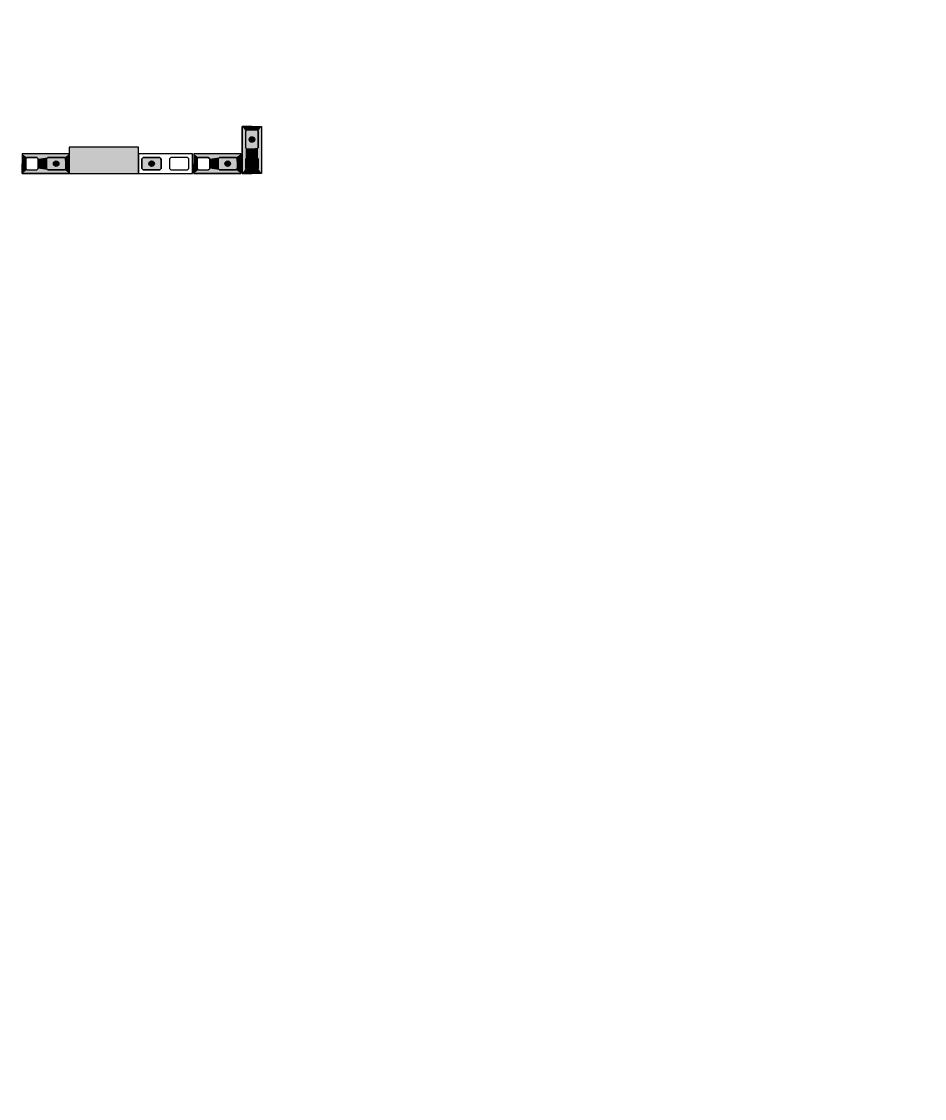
# Model space of a CAD drawing. Extents: x -1.9 to 86, y -1.5 to 61.
# Drawn here: x 29 to 42.05, y 29.08 to 44.65 of the extents above; entities that cross this region are included whole.
import ezdxf

# ---------------------------------------------------------------- set-up
doc = ezdxf.new("R2010")
doc.units = 0
doc.header["$MEASUREMENT"] = 0
for name, color, linetype in [('PENA_01', 1, 'CONTINUOUS'), ('PENA_02', 2, 'CONTINUOUS'), ('PENA_03', 3, 'CONTINUOUS'), ('PENA_11', 252, 'CONTINUOUS'), ('PENA_21', 100, 'CONTINUOUS')]:
    doc.layers.add(name, color=color, linetype=linetype)

msp = doc.modelspace()

# ---------------------------------------------------------------- linework, layer by layer
at = {"layer": 'PENA_01', "linetype": 'Continuous'}
for points in [[(32.237, 42.825), (32.237, 43.065), (32.257, 43.085), (32.397, 43.085), (32.417, 43.065), (32.417, 42.825), (32.397, 42.805), (32.257, 42.805), (32.237, 42.825)], [(29.077, 42.505), (29.217, 42.505), (29.237, 42.525), (29.237, 42.665), (29.217, 42.685), (29.077, 42.685), (29.057, 42.665), (29.057, 42.525), (29.077, 42.505)], [(29.377, 42.505), (29.617, 42.505), (29.637, 42.525), (29.637, 42.665), (29.617, 42.685), (29.377, 42.685), (29.357, 42.665), (29.357, 42.525), (29.377, 42.505)], [(31.017, 42.665), (30.997, 42.685), (30.757, 42.685), (30.737, 42.665), (30.737, 42.525), (30.757, 42.505), (30.997, 42.505), (31.017, 42.525), (31.017, 42.665)], [(31.417, 42.665), (31.397, 42.685), (31.157, 42.685), (31.137, 42.665), (31.137, 42.525), (31.157, 42.505), (31.397, 42.505), (31.417, 42.525), (31.417, 42.665)], [(31.557, 42.505), (31.697, 42.505), (31.717, 42.525), (31.717, 42.665), (31.697, 42.685), (31.557, 42.685), (31.537, 42.665), (31.537, 42.525), (31.557, 42.505)], [(31.857, 42.505), (32.097, 42.505), (32.117, 42.525), (32.117, 42.665), (32.097, 42.685), (31.857, 42.685), (31.837, 42.665), (31.837, 42.525), (31.857, 42.505)], [(32.237, 42.525), (32.237, 42.665), (32.257, 42.685), (32.397, 42.685), (32.417, 42.665), (32.417, 42.525), (32.397, 42.505), (32.257, 42.505), (32.237, 42.525)]]:
    msp.add_lwpolyline(points, dxfattribs=at)
at = {"layer": 'PENA_02', "linetype": 'Continuous'}
for points in [[(32.187, 42.455), (32.187, 43.135), (32.467, 43.135), (32.467, 42.455), (32.187, 42.455)], [(29.687, 42.835), (29.687, 42.455), (30.687, 42.455), (30.687, 42.835), (29.687, 42.835)], [(29.007, 42.455), (29.687, 42.455), (29.687, 42.735), (29.007, 42.735), (29.007, 42.455)], [(31.467, 42.735), (30.687, 42.735), (30.687, 42.455), (31.467, 42.455), (31.467, 42.735)], [(31.487, 42.455), (32.167, 42.455), (32.167, 42.735), (31.487, 42.735), (31.487, 42.455)]]:
    msp.add_lwpolyline(points, dxfattribs=at)
at = {"layer": 'PENA_03', "linetype": 'Continuous'}
for points in [[(32.257, 42.805), (32.237, 42.825), (32.237, 43.065), (32.257, 43.085), (32.397, 43.085), (32.417, 43.065), (32.417, 42.825), (32.397, 42.805), (32.257, 42.805)], [(29.637, 42.525), (29.617, 42.505), (29.377, 42.505), (29.357, 42.525), (29.357, 42.665), (29.377, 42.685), (29.617, 42.685), (29.637, 42.665), (29.637, 42.525)], [(31.017, 42.525), (30.997, 42.505), (30.757, 42.505), (30.737, 42.525), (30.737, 42.665), (30.757, 42.685), (30.997, 42.685), (31.017, 42.665), (31.017, 42.525)], [(32.117, 42.525), (32.097, 42.505), (31.857, 42.505), (31.837, 42.525), (31.837, 42.665), (31.857, 42.685), (32.097, 42.685), (32.117, 42.665), (32.117, 42.525)], [(32.417, 42.525), (32.397, 42.505), (32.257, 42.505), (32.237, 42.525), (32.237, 42.665), (32.257, 42.685), (32.397, 42.685), (32.417, 42.665), (32.417, 42.525)]]:
    msp.add_lwpolyline(points, dxfattribs=at)
for centre in [(32.327, 42.945), (29.497, 42.595), (30.877, 42.595), (31.977, 42.595), (32.327, 42.595)]:
    msp.add_circle(centre, 0.04, dxfattribs=at)
for points in [[(32.367, 42.945), (32.307, 42.979), (32.289, 42.958)], [(32.367, 42.945), (32.289, 42.958), (32.289, 42.931)], [(32.367, 42.945), (32.289, 42.931), (32.307, 42.91)], [(32.367, 42.945), (32.334, 42.984), (32.307, 42.979)], [(32.367, 42.945), (32.307, 42.91), (32.334, 42.905)], [(32.367, 42.945), (32.357, 42.97), (32.334, 42.984)], [(32.367, 42.945), (32.334, 42.905), (32.357, 42.919)], [(32.367, 42.945), (32.357, 42.919), (32.367, 42.945)], [(29.537, 42.595), (29.477, 42.629), (29.459, 42.608)], [(29.537, 42.595), (29.459, 42.608), (29.459, 42.581)], [(29.537, 42.595), (29.459, 42.581), (29.477, 42.56)], [(29.537, 42.595), (29.504, 42.634), (29.477, 42.629)], [(29.537, 42.595), (29.477, 42.56), (29.504, 42.555)], [(29.537, 42.595), (29.527, 42.62), (29.504, 42.634)], [(29.537, 42.595), (29.504, 42.555), (29.527, 42.569)], [(29.537, 42.595), (29.527, 42.569), (29.537, 42.595)], [(30.917, 42.595), (30.857, 42.629), (30.839, 42.608)], [(30.917, 42.595), (30.839, 42.608), (30.839, 42.581)], [(30.917, 42.595), (30.839, 42.581), (30.857, 42.56)], [(30.917, 42.595), (30.884, 42.634), (30.857, 42.629)], [(30.917, 42.595), (30.857, 42.56), (30.884, 42.555)], [(30.917, 42.595), (30.907, 42.62), (30.884, 42.634)], [(30.917, 42.595), (30.884, 42.555), (30.907, 42.569)], [(30.917, 42.595), (30.907, 42.569), (30.917, 42.595)], [(32.017, 42.595), (31.957, 42.629), (31.939, 42.608)], [(32.017, 42.595), (31.939, 42.608), (31.939, 42.581)], [(32.017, 42.595), (31.939, 42.581), (31.957, 42.56)], [(32.017, 42.595), (31.984, 42.634), (31.957, 42.629)], [(32.017, 42.595), (31.957, 42.56), (31.984, 42.555)], [(32.017, 42.595), (32.007, 42.62), (31.984, 42.634)], [(32.017, 42.595), (31.984, 42.555), (32.007, 42.569)], [(32.017, 42.595), (32.007, 42.569), (32.017, 42.595)], [(32.367, 42.595), (32.307, 42.629), (32.289, 42.608)], [(32.367, 42.595), (32.289, 42.608), (32.289, 42.581)], [(32.367, 42.595), (32.289, 42.581), (32.307, 42.56)], [(32.367, 42.595), (32.334, 42.634), (32.307, 42.629)], [(32.367, 42.595), (32.307, 42.56), (32.334, 42.555)], [(32.367, 42.595), (32.357, 42.62), (32.334, 42.634)], [(32.367, 42.595), (32.334, 42.555), (32.357, 42.569)], [(32.367, 42.595), (32.357, 42.569), (32.367, 42.595)]]:
    msp.add_solid(points, dxfattribs=at)
at = {"layer": 'PENA_11', "linetype": 'Continuous'}
for points in [[(32.257, 42.805), (32.237, 43.065), (32.257, 43.085)], [(32.257, 42.805), (32.237, 42.825), (32.237, 43.065)], [(32.257, 42.805), (32.257, 43.085), (32.397, 43.085)], [(32.257, 42.805), (32.397, 43.085), (32.417, 43.065)], [(32.257, 42.805), (32.417, 43.065), (32.417, 42.825)], [(29.687, 42.835), (29.687, 42.455), (30.687, 42.455)], [(29.687, 42.835), (30.687, 42.455), (30.687, 42.835)], [(29.687, 42.835), (30.687, 42.835), (29.687, 42.835)], [(29.637, 42.525), (29.357, 42.665), (29.377, 42.685)], [(29.637, 42.525), (29.377, 42.685), (29.617, 42.685)], [(29.637, 42.525), (29.617, 42.685), (29.637, 42.665)], [(31.017, 42.525), (30.737, 42.665), (30.757, 42.685)], [(31.017, 42.525), (30.757, 42.685), (30.997, 42.685)], [(31.017, 42.525), (30.997, 42.685), (31.017, 42.665)], [(32.117, 42.525), (31.837, 42.665), (31.857, 42.685)], [(32.117, 42.525), (31.857, 42.685), (32.097, 42.685)], [(32.117, 42.525), (32.097, 42.685), (32.117, 42.665)], [(32.417, 42.525), (32.237, 42.665), (32.257, 42.685)], [(32.257, 42.805), (32.417, 42.825), (32.397, 42.805)], [(32.257, 42.805), (32.397, 42.805), (32.257, 42.805)], [(32.417, 42.525), (32.257, 42.685), (32.397, 42.685)], [(32.417, 42.525), (32.397, 42.685), (32.417, 42.665)], [(29.637, 42.525), (29.357, 42.525), (29.357, 42.665)], [(29.637, 42.525), (29.377, 42.505), (29.357, 42.525)], [(29.637, 42.525), (29.617, 42.505), (29.377, 42.505)], [(29.637, 42.525), (29.637, 42.665), (29.637, 42.525)], [(31.017, 42.525), (30.737, 42.525), (30.737, 42.665)], [(31.017, 42.525), (30.757, 42.505), (30.737, 42.525)], [(31.017, 42.525), (30.997, 42.505), (30.757, 42.505)], [(31.017, 42.525), (31.017, 42.665), (31.017, 42.525)], [(32.117, 42.525), (31.837, 42.525), (31.837, 42.665)], [(32.117, 42.525), (31.857, 42.505), (31.837, 42.525)], [(32.117, 42.525), (32.097, 42.505), (31.857, 42.505)], [(32.117, 42.525), (32.117, 42.665), (32.117, 42.525)], [(32.417, 42.525), (32.237, 42.525), (32.237, 42.665)], [(32.417, 42.525), (32.257, 42.505), (32.237, 42.525)], [(32.417, 42.525), (32.397, 42.505), (32.257, 42.505)], [(32.417, 42.525), (32.417, 42.665), (32.417, 42.525)]]:
    msp.add_solid(points, dxfattribs=at)
at = {"layer": 'PENA_21', "linetype": 'Continuous'}
for points in [[(32.327, 42.455), (32.327, 42.505), (32.257, 42.505), (32.237, 42.525), (32.237, 42.665), (32.257, 42.685), (32.327, 42.685), (32.327, 42.805), (32.257, 42.805), (32.237, 42.825), (32.237, 43.065), (32.257, 43.085), (32.327, 43.085), (32.327, 43.135), (32.187, 43.135), (32.187, 42.455), (32.327, 42.455)], [(32.327, 42.455), (32.327, 42.505), (32.397, 42.505), (32.417, 42.525), (32.417, 42.665), (32.397, 42.685), (32.327, 42.685), (32.327, 42.805), (32.397, 42.805), (32.417, 42.825), (32.417, 43.065), (32.397, 43.085), (32.327, 43.085), (32.327, 43.135), (32.467, 43.135), (32.467, 42.455), (32.327, 42.455)], [(29.007, 42.595), (29.057, 42.595), (29.057, 42.665), (29.077, 42.685), (29.217, 42.685), (29.237, 42.665), (29.237, 42.595), (29.357, 42.595), (29.357, 42.665), (29.377, 42.685), (29.617, 42.685), (29.637, 42.665), (29.637, 42.595), (29.687, 42.595), (29.687, 42.735), (29.007, 42.735), (29.007, 42.595)], [(31.487, 42.595), (31.537, 42.595), (31.537, 42.665), (31.557, 42.685), (31.697, 42.685), (31.717, 42.665), (31.717, 42.595), (31.837, 42.595), (31.837, 42.665), (31.857, 42.685), (32.097, 42.685), (32.117, 42.665), (32.117, 42.595), (32.167, 42.595), (32.167, 42.735), (31.487, 42.735), (31.487, 42.595)], [(29.007, 42.595), (29.057, 42.595), (29.057, 42.525), (29.077, 42.505), (29.217, 42.505), (29.237, 42.525), (29.237, 42.595), (29.357, 42.595), (29.357, 42.525), (29.377, 42.505), (29.617, 42.505), (29.637, 42.525), (29.637, 42.595), (29.687, 42.595), (29.687, 42.455), (29.007, 42.455), (29.007, 42.595)], [(31.487, 42.595), (31.537, 42.595), (31.537, 42.525), (31.557, 42.505), (31.697, 42.505), (31.717, 42.525), (31.717, 42.595), (31.837, 42.595), (31.837, 42.525), (31.857, 42.505), (32.097, 42.505), (32.117, 42.525), (32.117, 42.595), (32.167, 42.595), (32.167, 42.455), (31.487, 42.455), (31.487, 42.595)]]:
    msp.add_lwpolyline(points, dxfattribs=at)
for points in [[(32.327, 43.135), (32.187, 43.135), (32.257, 43.085)], [(32.257, 43.085), (32.187, 43.135), (32.237, 43.065)], [(32.187, 43.135), (32.237, 42.525), (32.237, 43.065)], [(32.187, 42.455), (32.237, 42.525), (32.187, 43.135)], [(32.237, 43.065), (32.237, 42.525), (32.237, 42.665)], [(32.237, 43.065), (32.237, 42.825), (32.237, 42.665)], [(32.327, 43.085), (32.327, 43.135), (32.257, 43.085)], [(32.397, 43.085), (32.327, 43.085), (32.467, 43.135)], [(32.327, 43.085), (32.327, 43.135), (32.467, 43.135)], [(32.417, 43.065), (32.397, 43.085), (32.467, 43.135)], [(32.417, 42.825), (32.467, 43.135), (32.417, 42.665)], [(32.417, 42.665), (32.467, 43.135), (32.417, 42.525)], [(32.467, 43.135), (32.467, 42.455), (32.417, 42.525)], [(32.417, 42.825), (32.417, 43.065), (32.467, 43.135)], [(29.687, 42.735), (29.007, 42.735), (29.077, 42.685)], [(29.007, 42.735), (29.007, 42.595), (29.057, 42.595)], [(29.007, 42.735), (29.057, 42.595), (29.057, 42.665)], [(29.007, 42.735), (29.057, 42.665), (29.077, 42.685)], [(29.687, 42.735), (29.077, 42.685), (29.217, 42.685)], [(29.687, 42.735), (29.217, 42.685), (29.237, 42.665)], [(29.687, 42.735), (29.237, 42.665), (29.377, 42.685)], [(29.237, 42.665), (29.357, 42.665), (29.377, 42.685)], [(29.687, 42.735), (29.377, 42.685), (29.617, 42.685)], [(29.687, 42.735), (29.617, 42.685), (29.637, 42.665)], [(29.687, 42.735), (29.637, 42.665), (29.687, 42.595)], [(32.167, 42.735), (31.487, 42.735), (31.557, 42.685)], [(31.487, 42.735), (31.487, 42.595), (31.537, 42.595)], [(31.487, 42.735), (31.537, 42.595), (31.537, 42.665)], [(31.487, 42.735), (31.537, 42.665), (31.557, 42.685)], [(32.167, 42.735), (31.557, 42.685), (31.697, 42.685)], [(32.167, 42.735), (31.697, 42.685), (31.717, 42.665)], [(32.167, 42.735), (31.717, 42.665), (31.857, 42.685)], [(31.717, 42.665), (31.837, 42.665), (31.857, 42.685)], [(32.167, 42.735), (31.857, 42.685), (32.097, 42.685)], [(32.167, 42.735), (32.097, 42.685), (32.117, 42.665)], [(32.167, 42.735), (32.117, 42.665), (32.167, 42.595)], [(32.257, 42.685), (32.237, 42.825), (32.237, 42.665)], [(32.257, 42.685), (32.257, 42.805), (32.237, 42.825)], [(32.327, 42.685), (32.257, 42.805), (32.257, 42.685)], [(32.327, 42.685), (32.327, 42.805), (32.257, 42.805)], [(32.327, 42.685), (32.397, 42.805), (32.397, 42.685)], [(32.327, 42.685), (32.327, 42.805), (32.397, 42.805)], [(32.397, 42.805), (32.417, 42.825), (32.397, 42.685)], [(32.397, 42.685), (32.417, 42.825), (32.417, 42.665)], [(29.007, 42.455), (29.007, 42.595), (29.057, 42.595)], [(29.007, 42.455), (29.057, 42.595), (29.057, 42.525)], [(29.007, 42.455), (29.057, 42.525), (29.077, 42.505)], [(29.687, 42.455), (29.217, 42.505), (29.237, 42.525)], [(29.237, 42.665), (29.237, 42.595), (29.357, 42.595)], [(29.237, 42.665), (29.357, 42.595), (29.357, 42.665)], [(29.237, 42.525), (29.237, 42.595), (29.357, 42.595)], [(29.237, 42.525), (29.357, 42.595), (29.357, 42.525)], [(29.687, 42.455), (29.237, 42.525), (29.377, 42.505)], [(29.237, 42.525), (29.357, 42.525), (29.377, 42.505)], [(29.687, 42.455), (29.617, 42.505), (29.637, 42.525)], [(29.687, 42.595), (29.637, 42.665), (29.637, 42.595)], [(29.687, 42.455), (29.637, 42.525), (29.687, 42.595)], [(29.687, 42.595), (29.637, 42.525), (29.637, 42.595)], [(31.487, 42.455), (31.487, 42.595), (31.537, 42.595)], [(31.487, 42.455), (31.537, 42.595), (31.537, 42.525)], [(31.487, 42.455), (31.537, 42.525), (31.557, 42.505)], [(32.167, 42.455), (31.697, 42.505), (31.717, 42.525)], [(31.717, 42.665), (31.717, 42.595), (31.837, 42.595)], [(31.717, 42.665), (31.837, 42.595), (31.837, 42.665)], [(31.717, 42.525), (31.717, 42.595), (31.837, 42.595)], [(31.717, 42.525), (31.837, 42.595), (31.837, 42.525)], [(32.167, 42.455), (31.717, 42.525), (31.857, 42.505)], [(31.717, 42.525), (31.837, 42.525), (31.857, 42.505)], [(32.167, 42.455), (32.097, 42.505), (32.117, 42.525)], [(32.167, 42.595), (32.117, 42.665), (32.117, 42.595)], [(32.167, 42.455), (32.117, 42.525), (32.167, 42.595)], [(32.167, 42.595), (32.117, 42.525), (32.117, 42.595)], [(32.257, 42.505), (32.237, 42.525), (32.187, 42.455)], [(32.417, 42.525), (32.467, 42.455), (32.397, 42.505)], [(29.687, 42.455), (29.007, 42.455), (29.077, 42.505)], [(29.687, 42.455), (29.077, 42.505), (29.217, 42.505)], [(29.687, 42.455), (29.377, 42.505), (29.617, 42.505)], [(32.167, 42.455), (31.487, 42.455), (31.557, 42.505)], [(32.167, 42.455), (31.557, 42.505), (31.697, 42.505)], [(32.167, 42.455), (31.857, 42.505), (32.097, 42.505)], [(32.257, 42.505), (32.187, 42.455), (32.327, 42.455)], [(32.257, 42.505), (32.327, 42.455), (32.327, 42.505)], [(32.467, 42.455), (32.327, 42.455), (32.397, 42.505)], [(32.397, 42.505), (32.327, 42.455), (32.327, 42.505)]]:
    msp.add_solid(points, dxfattribs=at)

doc.saveas('drawing.dxf')
